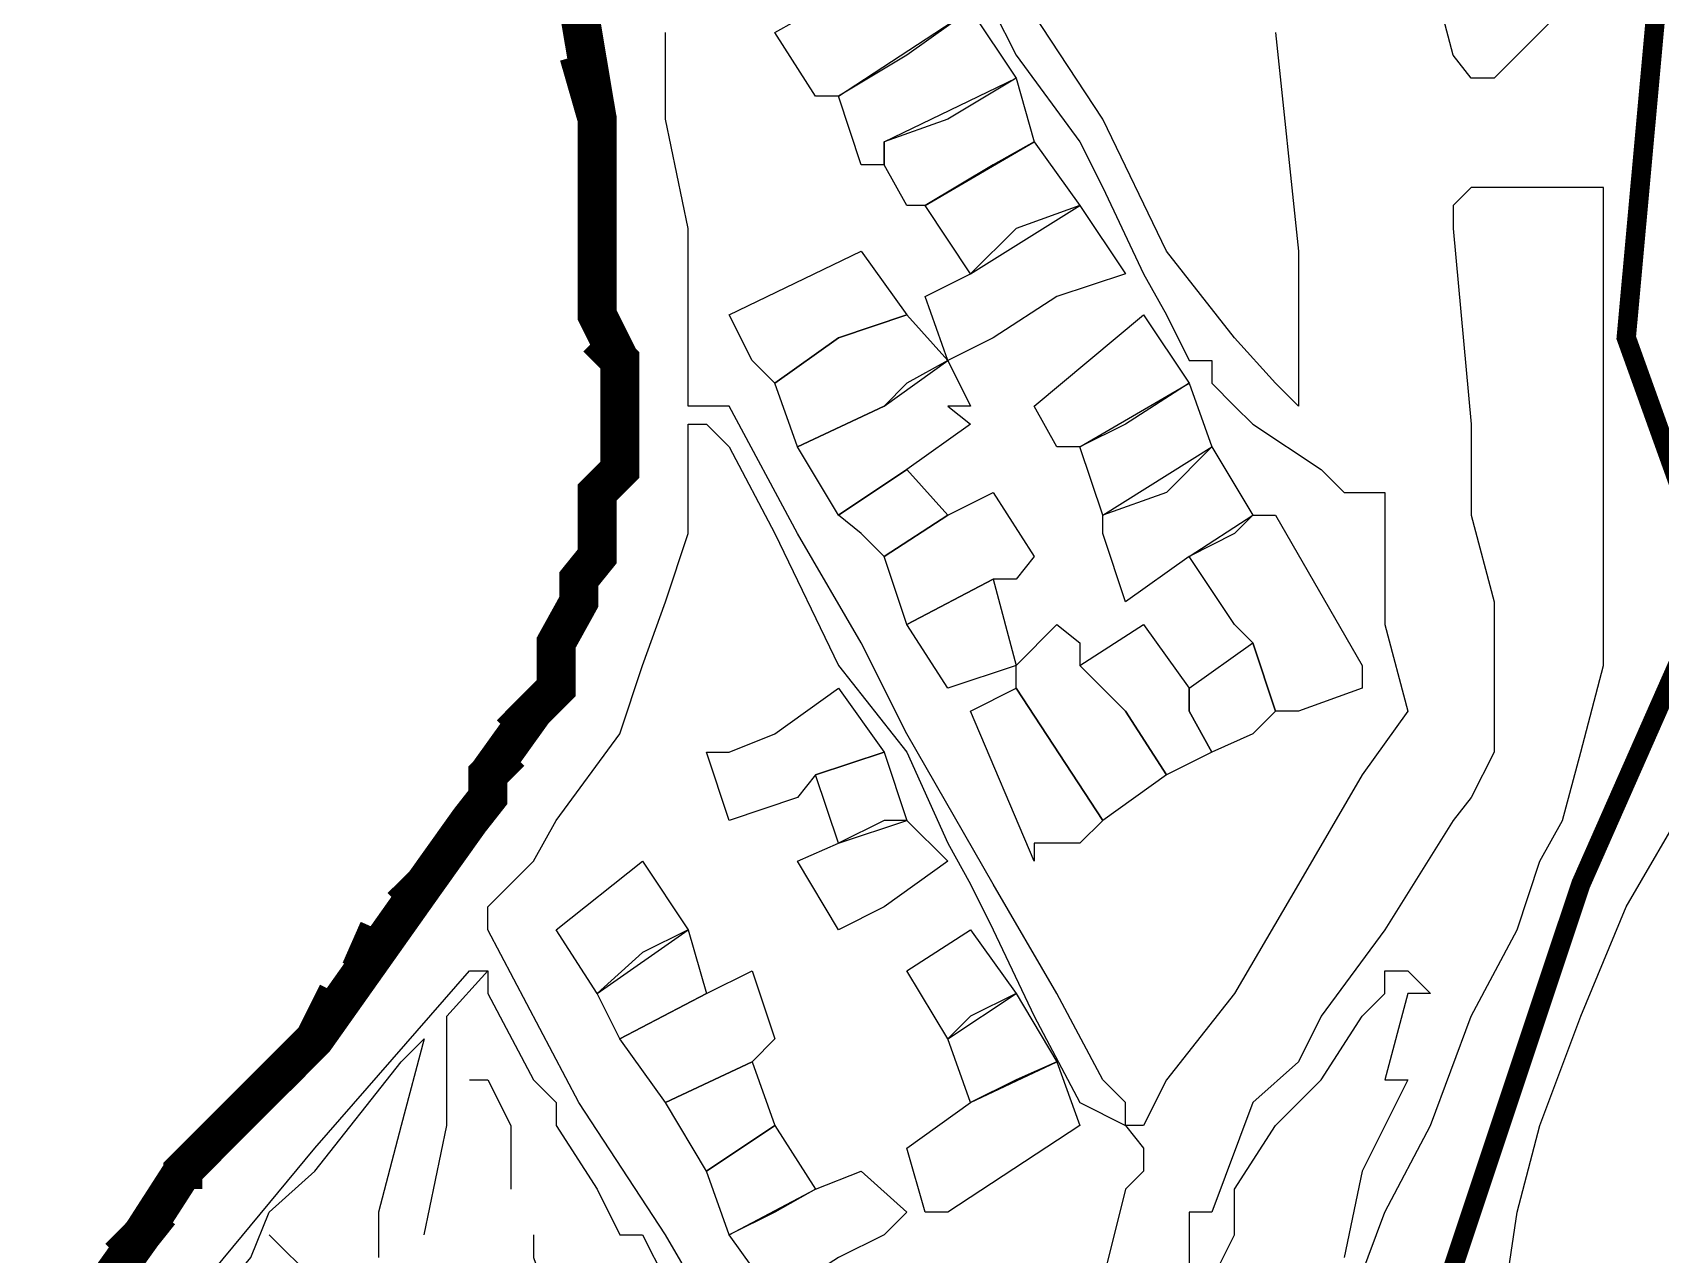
# Model space of a CAD drawing. Header units: millimetres. Extents: x -3588 to 75209, y -3737 to 38254.
# Drawn here: x 5993.9 to 6094.8, y 5382 to 5457.7 of the extents above; entities that cross this region are included whole.
import ezdxf

# ---------------------------------------------------------------- set-up
doc = ezdxf.new("R2010")
doc.units = ezdxf.units.MM
doc.layers.add('P', color=253, linetype='Continuous')

msp = doc.modelspace()

# ---------------------------------------------------------------- linework, layer by layer
at = {"layer": 'P'}
for points in [[(6094.066, 5474.114), (6094.066, 5467.344), (6092.658, 5465.92), (6092.658, 5464.512), (6088.705, 5459.15), (6084.48, 5454.909), (6083.055, 5454.909), (6081.935, 5456.334), (6080.527, 5461.695), (6081.935, 5463.103), (6081.935, 5465.92), (6085.888, 5471.297), (6089.841, 5476.658), (6094.066, 5480.883), (6094.066, 5474.114)], [(6048.055, 5456.334), (6043.83, 5453.789), (6042.406, 5453.789), (6039.877, 5457.742), (6042.406, 5459.15), (6049.191, 5463.103), (6052.008, 5459.15), (6048.055, 5456.334)], [(6070.924, 5457.742), (6072.333, 5444.187), (6072.333, 5436.009), (6072.333, 5434.585), (6070.924, 5436.009), (6068.38, 5438.826), (6064.155, 5444.187), (6060.202, 5452.381), (6054.841, 5460.559)], [(6027.73, 5459.15), (6028.867, 5452.381)], [(6053.416, 5459.15), (6054.841, 5456.334), (6058.794, 5450.972), (6060.202, 5448.14), (6062.731, 5442.779), (6064.155, 5440.234), (6065.563, 5437.417), (6066.972, 5437.417), (6066.972, 5436.009), (6068.38, 5434.585), (6069.516, 5433.464), (6073.741, 5430.648), (6075.165, 5429.223), (6077.694, 5429.223), (6077.694, 5426.695), (6077.694, 5421.045), (6079.118, 5415.684), (6076.286, 5411.731), (6072.333, 5404.946), (6068.38, 5398.176), (6064.155, 5392.815), (6062.731, 5389.998), (6061.61, 5389.998), (6061.61, 5391.407), (6060.202, 5392.815), (6057.369, 5398.176), (6053.416, 5404.946), (6048.055, 5414.26), (6045.239, 5419.909), (6041.286, 5426.695), (6037.045, 5434.585), (6034.516, 5434.585), (6034.516, 5437.417), (6034.516, 5438.826), (6034.516, 5445.595), (6033.092, 5452.381), (6033.092, 5457.742)], [(6050.6, 5452.381), (6046.647, 5450.972), (6046.647, 5449.548), (6045.239, 5449.548), (6043.83, 5453.789), (6052.008, 5459.15), (6054.841, 5454.909), (6050.6, 5452.381)], [(6053.416, 5449.548), (6049.191, 5447.02), (6048.055, 5447.02), (6046.647, 5449.548), (6046.647, 5450.972), (6054.841, 5454.909), (6055.961, 5450.972), (6053.416, 5449.548)], [(6028.867, 5452.381), (6028.867, 5445.595)], [(6054.841, 5445.595), (6052.008, 5442.779), (6049.191, 5447.02), (6055.961, 5450.972), (6058.794, 5447.02), (6054.841, 5445.595)], [(6075.165, 5373.61), (6075.165, 5377.851), (6077.694, 5384.621), (6080.527, 5389.998), (6083.055, 5396.768), (6085.888, 5402.129), (6087.296, 5406.37), (6088.705, 5408.899), (6089.841, 5413.14), (6091.249, 5418.501), (6091.249, 5422.454), (6091.249, 5425.27), (6091.249, 5430.648), (6091.249, 5436.009), (6091.249, 5442.779), (6091.249, 5445.595), (6091.249, 5448.14), (6089.841, 5448.14), (6084.48, 5448.14), (6083.055, 5448.14), (6081.935, 5447.02), (6081.935, 5445.595), (6083.055, 5433.464), (6083.055, 5427.815)], [(6057.369, 5441.37), (6053.416, 5438.826), (6050.6, 5437.417), (6049.191, 5441.37), (6052.008, 5442.779), (6058.794, 5447.02), (6061.61, 5442.779), (6057.369, 5441.37)], [(6028.867, 5445.595), (6028.867, 5440.234)], [(6038.469, 5437.417), (6037.045, 5440.234), (6045.239, 5444.187), (6048.055, 5440.234), (6043.83, 5438.826), (6039.877, 5436.009), (6038.469, 5437.417)], [(6028.867, 5440.234), (6030.275, 5437.417)], [(6048.055, 5436.009), (6046.647, 5434.585), (6041.286, 5432.056), (6039.877, 5436.009), (6043.83, 5438.826), (6048.055, 5440.234), (6050.6, 5437.417), (6048.055, 5436.009)], [(6061.61, 5433.464), (6058.794, 5432.056), (6057.369, 5432.056), (6055.961, 5434.585), (6062.731, 5440.234), (6065.563, 5436.009), (6061.61, 5433.464)], [(6030.275, 5437.417), (6030.275, 5433.464), (6030.275, 5430.648), (6028.867, 5429.223)], [(6052.008, 5434.585), (6050.6, 5434.585), (6052.008, 5433.464), (6048.055, 5430.648), (6043.83, 5427.815), (6041.286, 5432.056), (6046.647, 5434.585), (6050.6, 5437.417), (6052.008, 5434.585)], [(6064.155, 5429.223), (6060.202, 5427.815), (6058.794, 5432.056), (6065.563, 5436.009), (6066.972, 5432.056), (6064.155, 5429.223)], [(6037.045, 5376.443), (6033.092, 5383.213), (6027.73, 5391.407), (6022.081, 5402.129), (6022.081, 5403.537), (6024.914, 5406.37), (6026.322, 5408.899), (6030.275, 5414.26), (6031.683, 5418.501), (6033.092, 5422.454), (6034.516, 5426.695), (6034.516, 5430.648), (6034.516, 5433.464), (6035.636, 5433.464)], [(6035.636, 5433.464), (6037.045, 5432.056), (6039.877, 5426.695), (6043.83, 5418.501), (6048.055, 5413.14), (6050.6, 5407.49), (6052.008, 5404.946), (6053.416, 5402.129), (6055.961, 5396.768), (6058.794, 5391.407), (6061.61, 5389.998), (6062.731, 5388.574), (6062.731, 5387.166), (6061.61, 5386.045), (6060.202, 5380.396)], [(6068.38, 5426.695), (6065.563, 5425.27), (6061.61, 5422.454), (6060.202, 5426.695), (6060.202, 5427.815), (6066.972, 5432.056), (6069.516, 5427.815), (6068.38, 5426.695)], [(6045.239, 5426.695), (6043.83, 5427.815), (6048.055, 5430.648), (6050.6, 5427.815), (6046.647, 5425.27), (6045.239, 5426.695)], [(6028.867, 5429.223), (6028.867, 5427.815), (6028.867, 5425.27)], [(6054.841, 5423.862), (6053.416, 5423.862), (6048.055, 5421.045), (6046.647, 5425.27), (6050.6, 5427.815), (6053.416, 5429.223), (6055.961, 5425.27), (6054.841, 5423.862)], [(6076.286, 5417.093), (6072.333, 5415.684), (6070.924, 5415.684), (6069.516, 5419.909), (6068.38, 5421.045), (6065.563, 5425.27), (6069.516, 5427.815), (6070.924, 5427.815), (6076.286, 5418.501), (6076.286, 5417.093)], [(6083.055, 5427.815), (6084.48, 5422.454), (6084.48, 5419.909)], [(6028.867, 5425.27), (6027.73, 5423.862), (6027.73, 5422.454)], [(6054.841, 5418.501), (6050.6, 5417.093), (6048.055, 5421.045), (6053.416, 5423.862), (6054.841, 5418.501)], [(6027.73, 5422.454), (6026.322, 5419.909)], [(6058.794, 5418.501), (6061.61, 5415.684), (6064.155, 5411.731), (6060.202, 5408.899), (6054.841, 5417.093), (6054.841, 5418.501), (6057.369, 5421.045), (6058.794, 5419.909), (6058.794, 5418.501)], [(6065.563, 5417.093), (6065.563, 5415.684), (6066.972, 5413.14), (6064.155, 5411.731), (6061.61, 5415.684), (6058.794, 5418.501), (6062.731, 5421.045), (6065.563, 5417.093)], [(6026.322, 5419.909), (6026.322, 5417.093), (6024.914, 5415.684)], [(6069.516, 5414.26), (6066.972, 5413.14), (6065.563, 5415.684), (6065.563, 5417.093), (6069.516, 5419.909), (6070.924, 5415.684), (6069.516, 5414.26)], [(6084.48, 5419.909), (6084.48, 5415.684), (6084.48, 5413.14)], [(6037.045, 5413.14), (6039.877, 5414.26), (6043.83, 5417.093), (6046.647, 5413.14), (6042.406, 5411.731), (6041.286, 5410.323), (6037.045, 5408.899), (6035.636, 5413.14), (6037.045, 5413.14)], [(6058.794, 5407.49), (6057.369, 5407.49), (6055.961, 5407.49), (6055.961, 5406.37), (6052.008, 5415.684), (6054.841, 5417.093), (6060.202, 5408.899), (6058.794, 5407.49)], [(6024.914, 5415.684), (6022.081, 5411.731), (6022.081, 5410.323)], [(6084.48, 5375.035), (6085.888, 5384.621), (6087.296, 5389.998), (6089.841, 5396.768), (6092.658, 5403.537), (6096.61, 5410.323), (6100.851, 5415.684)], [(6046.647, 5408.899), (6043.83, 5407.49), (6042.406, 5411.731), (6046.647, 5413.14), (6048.055, 5408.899), (6046.647, 5408.899)], [(6084.48, 5413.14), (6083.055, 5410.323), (6081.935, 5408.899)], [(6022.081, 5410.323), (6020.961, 5408.899)], [(6020.961, 5408.899), (6018.144, 5404.946), (6011.359, 5395.36), (6007.406, 5391.407)], [(6046.647, 5403.537), (6043.83, 5402.129), (6041.286, 5406.37), (6043.83, 5407.49), (6048.055, 5408.899), (6050.6, 5406.37), (6046.647, 5403.537)], [(6081.935, 5408.899), (6077.694, 5402.129)], [(6031.683, 5400.721), (6028.867, 5398.176), (6026.322, 5402.129), (6031.683, 5406.37), (6034.516, 5402.129), (6031.683, 5400.721)], [(6035.636, 5398.176), (6030.275, 5395.36), (6028.867, 5398.176), (6034.516, 5402.129), (6035.636, 5398.176)], [(6052.008, 5396.768), (6050.6, 5395.36), (6048.055, 5399.585), (6052.008, 5402.129), (6054.841, 5398.176), (6052.008, 5396.768)], [(6077.694, 5402.129), (6073.741, 5396.768), (6072.333, 5393.935)], [(6004.589, 5380.396), (6011.359, 5388.574), (6020.961, 5399.585), (6022.081, 5399.585)], [(6019.553, 5393.935), (6019.553, 5396.768), (6022.081, 5399.585)], [(6022.081, 5399.585), (6022.081, 5398.176), (6024.914, 5392.815), (6026.322, 5391.407), (6026.322, 5389.998), (6028.867, 5386.045), (6030.275, 5383.213), (6031.683, 5383.213), (6033.092, 5380.396)], [(6035.636, 5398.176), (6038.469, 5399.585), (6039.877, 5395.36), (6038.469, 5393.935), (6033.092, 5391.407), (6030.275, 5395.36), (6035.636, 5398.176)], [(6066.972, 5380.396), (6068.38, 5383.213), (6068.38, 5386.045), (6070.924, 5389.998), (6073.741, 5392.815), (6076.286, 5396.768), (6077.694, 5398.176), (6077.694, 5399.585), (6079.118, 5399.585), (6080.527, 5398.176), (6079.118, 5398.176), (6077.694, 5392.815), (6079.118, 5392.815), (6076.286, 5387.166), (6075.165, 5381.804)], [(6054.841, 5392.815), (6052.008, 5391.407), (6050.6, 5395.36), (6054.841, 5398.176), (6057.369, 5393.935), (6054.841, 5392.815)], [(6008.542, 5384.621), (6011.359, 5387.166), (6016.72, 5393.935), (6018.144, 5395.36), (6016.72, 5389.998), (6015.312, 5384.621), (6015.312, 5381.804)], [(6018.144, 5383.213), (6019.553, 5389.998), (6019.553, 5391.407), (6019.553, 5393.935)], [(6039.877, 5389.998), (6035.636, 5387.166), (6033.092, 5391.407), (6038.469, 5393.935), (6039.877, 5389.998)], [(6049.191, 5384.621), (6048.055, 5388.574), (6052.008, 5391.407), (6057.369, 5393.935), (6058.794, 5389.998), (6050.6, 5384.621), (6049.191, 5384.621)], [(6072.333, 5393.935), (6069.516, 5391.407), (6066.972, 5384.621), (6065.563, 5384.621)], [(6020.961, 5392.815), (6022.081, 5392.815), (6023.505, 5389.998), (6023.505, 5387.166), (6023.505, 5386.045)], [(6007.406, 5391.407), (6003.181, 5387.166), (6000.636, 5383.213)], [(6039.877, 5384.621), (6037.045, 5383.213), (6035.636, 5387.166), (6039.877, 5389.998), (6042.406, 5386.045), (6039.877, 5384.621)], [(6046.647, 5383.213), (6043.83, 5381.804), (6039.877, 5379.26), (6037.045, 5383.213), (6042.406, 5386.045), (6045.239, 5387.166), (6048.055, 5384.621), (6046.647, 5383.213)], [(6003.181, 5357.527), (6000.636, 5364.296), (5997.82, 5369.674), (5996.395, 5369.674), (6001.756, 5375.035), (6007.406, 5381.804), (6008.542, 5384.621)], [(6065.563, 5384.621), (6065.563, 5380.396)], [(6000.636, 5383.213), (5997.82, 5379.26), (5993.867, 5375.035)], [(6008.542, 5383.213), (6011.359, 5380.396), (6011.359, 5379.26), (6011.359, 5377.851)], [(6024.914, 5383.213), (6024.914, 5381.804), (6026.322, 5377.851), (6028.867, 5376.443)]]:
    msp.add_lwpolyline(points, dxfattribs=at)
for points, const_width in [([(6095.49, 5469.873), (6092.658, 5438.826), (6096.61, 5427.815)], 1.2), ([(6096.61, 5427.815), (6092.658, 5438.826), (6095.49, 5469.873)], 1.2), ([(5997.82, 5379.26), (6000.636, 5383.213), (6003.181, 5387.166), (6007.406, 5391.407), (6011.359, 5395.36), (6018.144, 5404.946), (6020.961, 5408.899), (6022.081, 5410.323), (6022.081, 5411.731), (6024.914, 5415.684), (6026.322, 5417.093), (6026.322, 5419.909), (6027.73, 5422.454), (6027.73, 5423.862), (6028.867, 5425.27), (6028.867, 5427.815), (6028.867, 5429.223), (6030.275, 5430.648), (6030.275, 5433.464), (6030.275, 5437.417), (6028.867, 5440.234), (6028.867, 5445.595), (6028.867, 5452.381), (6027.73, 5459.15)], 2.417), ([(5997.82, 5379.26), (6000.636, 5383.213), (6003.181, 5387.166), (6007.406, 5391.407), (6011.359, 5395.36), (6018.144, 5404.946), (6020.961, 5408.899), (6022.081, 5410.323), (6022.081, 5411.731), (6024.914, 5415.684), (6026.322, 5417.093), (6026.322, 5419.909), (6027.73, 5422.454), (6027.73, 5423.862), (6028.867, 5425.27), (6028.867, 5427.815), (6028.867, 5429.223), (6030.275, 5430.648), (6030.275, 5433.464), (6030.275, 5437.417), (6028.867, 5440.234), (6028.867, 5445.595), (6028.867, 5452.381), (6027.73, 5459.15)], 1.2), ([(6028.867, 5447.02), (6028.867, 5452.381), (6027.73, 5456.334)], 2.417), ([(6028.867, 5441.37), (6028.867, 5444.187)], 2.417), ([(6030.275, 5436.009), (6030.275, 5437.417), (6028.867, 5438.826)], 2.417), ([(6027.73, 5423.862), (6028.867, 5425.27), (6028.867, 5427.815), (6028.867, 5429.223), (6030.275, 5430.648), (6030.275, 5433.464)], 2.417), ([(6076.286, 5341.155), (6076.286, 5364.296), (6089.841, 5404.946), (6099.443, 5426.695)], 1.2), ([(6099.443, 5426.695), (6089.841, 5404.946), (6076.286, 5364.296), (6076.286, 5341.155), (6083.055, 5326.191), (6098.019, 5315.469)], 1.2), ([(6026.322, 5418.501), (6026.322, 5419.909), (6027.73, 5422.454)], 2.417), ([(6023.505, 5414.26), (6024.914, 5415.684), (6026.322, 5417.093)], 2.417), ([(6016.72, 5403.537), (6018.144, 5404.946), (6020.961, 5408.899), (6022.081, 5410.323), (6022.081, 5411.731), (6023.505, 5413.14)], 2.417), ([(6014.191, 5399.585), (6015.312, 5402.129)], 2.417), ([(6011.359, 5395.36), (6012.767, 5398.176)], 2.417), ([(6003.181, 5386.045), (6003.181, 5387.166), (6007.406, 5391.407), (6009.95, 5393.935)], 2.417), ([(5999.228, 5381.804), (6000.636, 5383.213), (6001.756, 5384.621)], 2.417)]:
    msp.add_lwpolyline(points, dxfattribs=dict(at, const_width=const_width))

doc.saveas('drawing.dxf')
